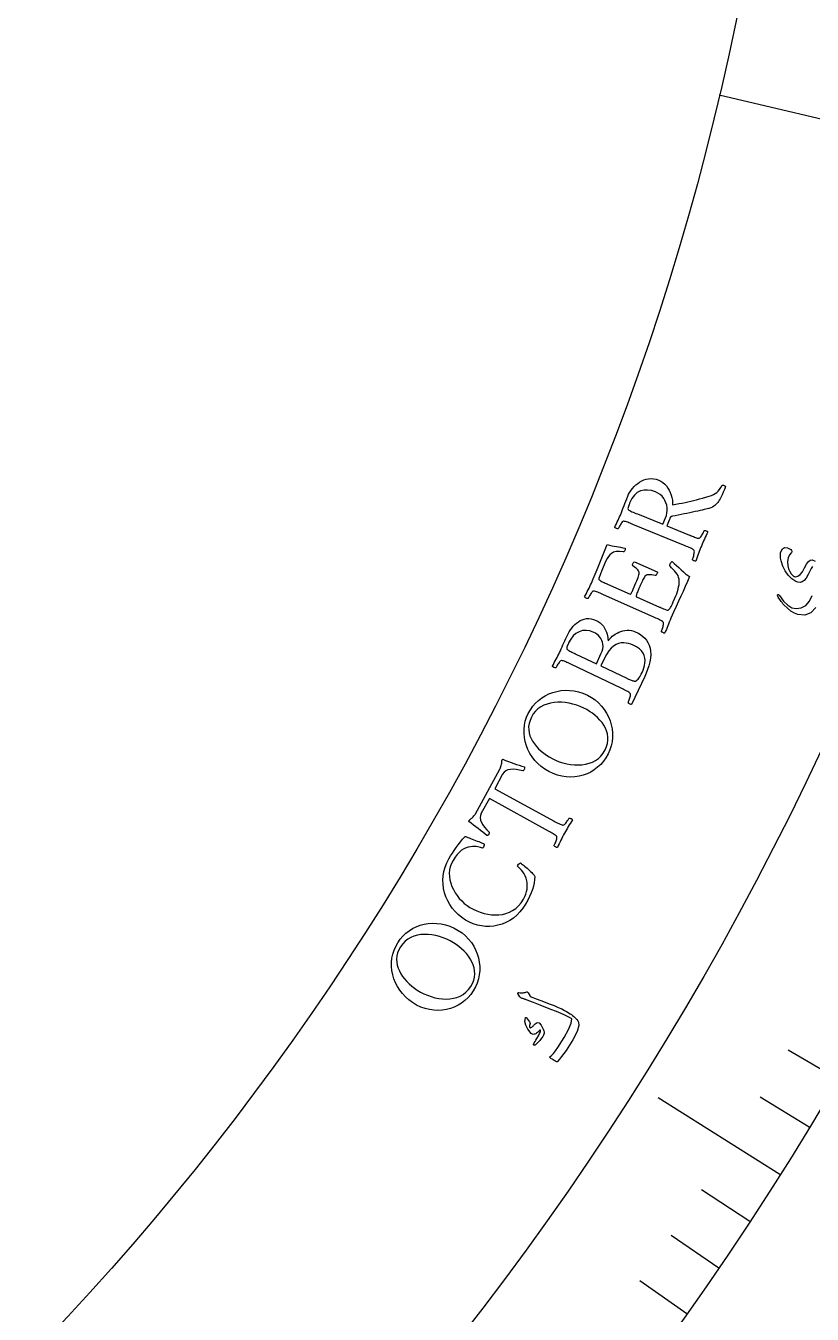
# Model space of a CAD drawing. Header units: millimetres. Extents: x -65 to 65, y -65 to 75.
# Drawn here: x 31.44 to 44.22, y -29.85 to -8.92 of the extents above; entities that cross this region are included whole.
import ezdxf

# ---------------------------------------------------------------- set-up
doc = ezdxf.new("R2010")
doc.units = ezdxf.units.MM
for name, color, linetype in [('CUT_OUTER', 1, 'Continuous'), ('ENGRAVE', 7, 'Continuous'), ('ENGRAVE_FINE', 8, 'Continuous'), ('TEXT', 5, 'Continuous')]:
    doc.layers.add(name, color=color, linetype=linetype)

msp = doc.modelspace()

# ---------------------------------------------------------------- linework, layer by layer
at = {"layer": 'CUT_OUTER'}
msp.add_arc((-0.0001, -0.0002), 64.9998, 178.916906, 2.285404, dxfattribs=at)
at = {"layer": 'ENGRAVE'}
for points in [[(50.3014, -11.8353), (42.7087, -10.0488)], [(43.6976, -27.5831), (41.7188, -26.3341)]]:
    msp.add_lwpolyline(points, dxfattribs=at)
for radius in [63.7, 63.7, 61.9938, 58.825, 58.825, 56.3225, 51.675, 51.675, 48.945, 43.875, 43.875]:
    msp.add_circle((0, 0), radius, dxfattribs=at)
at = {"layer": 'ENGRAVE_FINE'}
for points in [[(44.6385, -26.0329), (43.8299, -25.5613)], [(44.1749, -26.8119), (43.3748, -26.3263)], [(43.2065, -28.3461), (42.4239, -27.8327)], [(42.7019, -29.1008), (41.9284, -28.5736)], [(42.1839, -29.8467), (41.4198, -29.3061)]]:
    msp.add_lwpolyline(points, dxfattribs=at)
at = {"layer": 'TEXT'}
for points in [[(41.2238, -16.5629), (41.2385, -16.5302), (41.2562, -16.4982), (41.2769, -16.4668), (41.3006, -16.4359), (41.3268, -16.4065), (41.355, -16.3795), (41.3852, -16.3549), (41.4173, -16.3326), (41.4513, -16.3134), (41.4868, -16.2982), (41.5238, -16.2868), (41.5624, -16.2794), (41.6023, -16.2767), (41.6431, -16.2795), (41.6847, -16.288), (41.7273, -16.302), (41.762, -16.3184), (41.7942, -16.3395), (41.824, -16.3654), (41.8513, -16.396), (41.8758, -16.4301), (41.8971, -16.4661), (41.9153, -16.5042), (41.9303, -16.5443), (41.9417, -16.585), (41.9493, -16.6249), (41.953, -16.6641), (41.9528, -16.7025), (42.0063, -16.6935), (42.0578, -16.6841), (42.1073, -16.6746), (42.1549, -16.6648), (42.2015, -16.6545), (42.2481, -16.6436), (42.2948, -16.6322), (42.3417, -16.6201), (42.3898, -16.6073), (42.4404, -16.5936), (42.4936, -16.5791), (42.5493, -16.5637), (42.5848, -16.5521), (42.6171, -16.5381), (42.6461, -16.5218), (42.6719, -16.5032), (42.6954, -16.4809), (42.7177, -16.4534), (42.7386, -16.4209), (42.7582, -16.3832), (42.7645, -16.3817), (42.772, -16.3825), (42.7807, -16.3856), (42.7907, -16.3908), (42.8001, -16.3967), (42.8073, -16.4014), (42.8122, -16.4049), (42.815, -16.4073), (42.7959, -16.4558), (42.7774, -16.4997), (42.7597, -16.5389), (42.7427, -16.5735), (42.7267, -16.6034), (42.7121, -16.6286), (42.6989, -16.6491), (42.687, -16.665), (42.6779, -16.6745), (42.6668, -16.6857), (42.6537, -16.6985), (42.6387, -16.7129), (42.621, -16.7272), (42.6, -16.74), (42.5756, -16.7511), (42.5478, -16.7605), (42.5348, -16.764), (42.5169, -16.7686), (42.4941, -16.7742), (42.4665, -16.7808), (42.4348, -16.7882), (42.4, -16.7961), (42.3621, -16.8045), (42.3209, -16.8134), (42.2775, -16.8227), (42.2326, -16.8323), (42.1862, -16.8421), (42.1384, -16.8522), (42.0902, -16.8621), (42.0425, -16.8717), (41.9955, -16.8809), (41.949, -16.8897), (41.9343, -16.8953), (41.9212, -16.9056), (41.9097, -16.9208), (41.8999, -16.9407), (41.8579, -17.0442), (42.229, -17.1953), (42.2321, -17.1966), (42.2351, -17.1978), (42.2382, -17.1991), (42.2412, -17.2003), (42.2443, -17.2016), (42.2474, -17.2028), (42.2504, -17.2041), (42.2535, -17.2053), (42.2724, -17.213), (42.2905, -17.2201), (42.3078, -17.2268), (42.3242, -17.2329), (42.3397, -17.2382), (42.354, -17.2423), (42.3671, -17.2452), (42.3792, -17.2469), (42.3856, -17.2453), (42.393, -17.2406), (42.4015, -17.2326), (42.4109, -17.2215), (42.4206, -17.2084), (42.4299, -17.1945), (42.4387, -17.1798), (42.4471, -17.1644), (42.4546, -17.1497), (42.4606, -17.1375), (42.4652, -17.1277), (42.4684, -17.1203), (42.4744, -17.1195), (42.4816, -17.12), (42.4901, -17.1217), (42.4999, -17.1247), (42.5093, -17.1285), (42.5168, -17.1329), (42.5222, -17.1379), (42.5256, -17.1434), (42.5113, -17.1732), (42.4973, -17.2024), (42.4838, -17.2309), (42.4705, -17.2589), (42.4576, -17.2869), (42.4449, -17.3153), (42.4324, -17.3443), (42.4201, -17.3739), (42.4084, -17.4029), (42.397, -17.4322), (42.3859, -17.462), (42.375, -17.4922), (42.3642, -17.5228), (42.3535, -17.5536), (42.3427, -17.5848), (42.3319, -17.6163), (42.3256, -17.6178), (42.3183, -17.6175), (42.3099, -17.6155), (42.3005, -17.6116), (42.2914, -17.6069), (42.2842, -17.6021), (42.2787, -17.5973), (42.275, -17.5926), (42.2779, -17.5851), (42.2815, -17.5749), (42.2857, -17.5619), (42.2907, -17.5462), (42.2956, -17.5293), (42.2996, -17.5124), (42.3029, -17.4957), (42.3054, -17.4791), (42.3066, -17.4642), (42.3061, -17.4527), (42.304, -17.4446), (42.3002, -17.4398), (42.2886, -17.4307), (42.2748, -17.4218), (42.2589, -17.4131), (42.2409, -17.4045), (42.2213, -17.396), (42.201, -17.3872), (42.1798, -17.3783), (42.1578, -17.3691), (41.3082, -17.0214), (41.2861, -17.0124), (41.2645, -17.0037), (41.2436, -16.9955), (41.2233, -16.9876), (41.204, -16.9807), (41.1863, -16.9756), (41.1701, -16.972), (41.1554, -16.9701), (41.1486, -16.9705), (41.1412, -16.9745), (41.1331, -16.9821), (41.1244, -16.9935), (41.1155, -17.0069), (41.1069, -17.0207), (41.0985, -17.0349), (41.0905, -17.0495), (41.0832, -17.0631), (41.0773, -17.0746), (41.0728, -17.0839), (41.0696, -17.091), (41.0637, -17.0916), (41.0565, -17.0911), (41.048, -17.0892), (41.0383, -17.0861), (41.0289, -17.0821), (41.0215, -17.0777), (41.0161, -17.0727), (41.0127, -17.0673), (41.0261, -17.0381), (41.0395, -17.0094), (41.0528, -16.981), (41.066, -16.9531), (41.079, -16.9253), (41.0916, -16.8975), (41.1037, -16.8697), (41.1154, -16.8418), (41.1273, -16.8123), (41.1394, -16.7816), (41.1517, -16.7496), (41.1641, -16.7164), (41.1773, -16.6814), (41.1916, -16.6442), (41.2071, -16.6047), (41.2238, -16.5629)], [(41.6735, -16.4931), (41.6092, -16.4727), (41.5474, -16.4633), (41.488, -16.4649), (41.431, -16.4773), (41.3782, -16.5032), (41.3313, -16.5447), (41.29, -16.6021), (41.2545, -16.6751), (41.2505, -16.6854), (41.2458, -16.6981), (41.2404, -16.7133), (41.2343, -16.7309), (41.2293, -16.7482), (41.2275, -16.7622), (41.2288, -16.773), (41.2331, -16.7805), (41.2425, -16.7885), (41.2553, -16.7968), (41.2717, -16.8056), (41.2917, -16.8148), (41.3135, -16.8242), (41.3355, -16.8335), (41.3576, -16.8428), (41.38, -16.852), (41.7967, -17.0193), (41.8395, -16.914), (41.8526, -16.875), (41.8609, -16.8351), (41.8643, -16.7943), (41.8629, -16.7526), (41.8566, -16.7113), (41.8453, -16.6718), (41.8293, -16.634), (41.8083, -16.5981), (41.7823, -16.5652), (41.7512, -16.5368), (41.7149, -16.5127), (41.6735, -16.4931)], [(40.6328, -17.9748), (40.6632, -17.905), (40.6942, -17.8313), (40.7258, -17.7538), (40.758, -17.6724), (40.7906, -17.5898), (40.8234, -17.5084), (40.8563, -17.4282), (40.8894, -17.3494), (40.9284, -17.3596), (40.9662, -17.3685), (41.0028, -17.3759), (41.0382, -17.382), (41.0732, -17.3876), (41.1086, -17.3936), (41.1444, -17.4001), (41.1806, -17.407), (41.1826, -17.4147), (41.1825, -17.4237), (41.1805, -17.4339), (41.1764, -17.4452), (41.1706, -17.4563), (41.1644, -17.4637), (41.1576, -17.4673), (41.1504, -17.4671), (41.0886, -17.4616), (41.0363, -17.4639), (40.9936, -17.474), (40.9603, -17.492), (40.9333, -17.5159), (40.9093, -17.5441), (40.8882, -17.5764), (40.8701, -17.6129), (40.7981, -17.7791), (40.795, -17.7863), (40.791, -17.796), (40.786, -17.8083), (40.7801, -17.823), (40.774, -17.8389), (40.7685, -17.8544), (40.7636, -17.8696), (40.7592, -17.8845), (40.7562, -17.8979), (40.7552, -17.9087), (40.7563, -17.9168), (40.7594, -17.9223), (40.7691, -17.9297), (40.7806, -17.9372), (40.7938, -17.9447), (40.8088, -17.9523), (40.8249, -17.9598), (40.8412, -17.9674), (40.8579, -17.975), (40.8749, -17.9825), (40.8815, -17.9854), (40.8875, -17.9881), (40.8926, -17.9903), (40.897, -17.9923), (41.2638, -18.1536), (41.2682, -18.1536), (41.2732, -18.15), (41.2789, -18.1428), (41.2853, -18.132), (41.2921, -18.1191), (41.2989, -18.1052), (41.3058, -18.0905), (41.3128, -18.0749), (41.3573, -17.9727), (41.3714, -17.9395), (41.3834, -17.9099), (41.3931, -17.884), (41.4006, -17.8617), (41.4058, -17.8423), (41.4086, -17.825), (41.409, -17.8098), (41.407, -17.7967), (41.4027, -17.7848), (41.3962, -17.7731), (41.3875, -17.7616), (41.3766, -17.7504), (41.3634, -17.7386), (41.3477, -17.7255), (41.3296, -17.7111), (41.3091, -17.6954), (41.304, -17.6902), (41.3019, -17.6828), (41.3029, -17.6732), (41.307, -17.6613), (41.3123, -17.6504), (41.3183, -17.6419), (41.3247, -17.6356), (41.3316, -17.6316), (41.7042, -17.7905), (41.7056, -17.7971), (41.7051, -17.8053), (41.7028, -17.815), (41.6985, -17.8263), (41.6929, -17.8369), (41.6865, -17.8445), (41.6794, -17.849), (41.6714, -17.8506), (41.6421, -17.846), (41.6171, -17.8425), (41.5962, -17.84), (41.5795, -17.8386), (41.566, -17.838), (41.5546, -17.8381), (41.5453, -17.8387), (41.5382, -17.84), (41.5322, -17.8418), (41.5265, -17.8442), (41.521, -17.8471), (41.5157, -17.8506), (41.5091, -17.8556), (41.5017, -17.8642), (41.4935, -17.8763), (41.4846, -17.892), (41.4752, -17.9099), (41.4657, -17.9289), (41.4561, -17.9488), (41.4463, -17.9696), (41.4366, -17.9907), (41.4273, -18.0112), (41.4184, -18.0311), (41.4099, -18.0505), (41.4041, -18.064), (41.398, -18.0784), (41.3917, -18.0938), (41.3851, -18.1101), (41.3787, -18.1264), (41.3731, -18.1416), (41.3682, -18.1558), (41.364, -18.169), (41.3614, -18.1804), (41.3609, -18.1892), (41.3626, -18.1953), (41.3666, -18.1988), (41.7414, -18.3637), (41.7437, -18.3647), (41.7464, -18.366), (41.7497, -18.3674), (41.7535, -18.3691), (41.7686, -18.3756), (41.7859, -18.383), (41.8051, -18.3911), (41.8265, -18.4), (41.8467, -18.4077), (41.8625, -18.4125), (41.8739, -18.4142), (41.8809, -18.413), (41.892, -18.4051), (41.9021, -18.3954), (41.9114, -18.384), (41.9199, -18.3708), (41.9286, -18.3545), (41.9387, -18.3339), (41.9503, -18.309), (41.9633, -18.2796), (42.0048, -18.184), (42.0193, -18.1481), (42.0318, -18.1117), (42.0425, -18.0748), (42.0512, -18.0374), (42.0574, -18.0012), (42.0606, -17.9679), (42.0607, -17.9375), (42.0578, -17.91), (42.0514, -17.8812), (42.0408, -17.8535), (42.026, -17.8271), (42.0068, -17.8019), (41.9849, -17.7771), (41.9618, -17.7522), (41.9374, -17.7271), (41.9117, -17.7017), (41.9078, -17.6961), (41.9065, -17.6887), (41.9077, -17.6794), (41.9116, -17.6681), (41.9194, -17.6517), (41.9274, -17.6389), (41.9357, -17.6299), (41.9443, -17.6245), (41.9794, -17.6564), (42.0155, -17.6895), (42.0525, -17.7237), (42.0906, -17.7592), (42.1281, -17.7931), (42.1635, -17.8228), (42.1969, -17.8481), (42.2282, -17.8691), (42.1937, -17.9497), (42.1587, -18.0297), (42.1231, -18.1092), (42.087, -18.1881), (42.0497, -18.2694), (42.0105, -18.3559), (41.9694, -18.4476), (41.9263, -18.5446), (41.9116, -18.5783), (41.898, -18.6104), (41.8856, -18.6409), (41.8743, -18.6698), (41.8633, -18.698), (41.8517, -18.7266), (41.8394, -18.7555), (41.8265, -18.7847), (41.8202, -18.786), (41.8129, -18.7856), (41.8046, -18.7833), (41.7952, -18.7792), (41.7863, -18.7742), (41.7792, -18.7692), (41.7738, -18.7643), (41.7703, -18.7594), (41.7734, -18.752), (41.7773, -18.7419), (41.7819, -18.7291), (41.7873, -18.7135), (41.7926, -18.6967), (41.7971, -18.68), (41.8009, -18.6634), (41.8038, -18.6468), (41.8055, -18.632), (41.8053, -18.6205), (41.8034, -18.6123), (41.7997, -18.6074), (41.7884, -18.598), (41.7749, -18.5887), (41.7592, -18.5796), (41.7414, -18.5705), (41.7221, -18.5614), (41.702, -18.5521), (41.6811, -18.5426), (41.6594, -18.5328), (40.8206, -18.1597), (40.7987, -18.15), (40.7775, -18.1408), (40.7568, -18.1319), (40.7366, -18.1235), (40.7176, -18.1161), (40.7, -18.1104), (40.6839, -18.1065), (40.6693, -18.1042), (40.6625, -18.1043), (40.6549, -18.1081), (40.6467, -18.1156), (40.6376, -18.1267), (40.6284, -18.1399), (40.6193, -18.1536), (40.6104, -18.1678), (40.6018, -18.1826), (40.5939, -18.1966), (40.5876, -18.2082), (40.5827, -18.2175), (40.5793, -18.2246), (40.5734, -18.2251), (40.5662, -18.2243), (40.5578, -18.2222), (40.5481, -18.2188), (40.5389, -18.2146), (40.5316, -18.2099), (40.5264, -18.2048), (40.5231, -18.1993), (40.5373, -18.1705), (40.5516, -18.1419), (40.5658, -18.1136), (40.58, -18.0856), (40.594, -18.0578), (40.6074, -18.0301), (40.6204, -18.0024), (40.6328, -17.9748)], [(40.2382, -18.8312), (40.2543, -18.7992), (40.2725, -18.7676), (40.2927, -18.7364), (40.315, -18.7055), (40.3391, -18.676), (40.3648, -18.649), (40.392, -18.6245), (40.4208, -18.6025), (40.4512, -18.5836), (40.4832, -18.5688), (40.5169, -18.558), (40.5522, -18.5511), (40.589, -18.5492), (40.6274, -18.5534), (40.6672, -18.5635), (40.7086, -18.5797), (40.7437, -18.5984), (40.7752, -18.6206), (40.8029, -18.6463), (40.8269, -18.6756), (40.8473, -18.7068), (40.8642, -18.7382), (40.8777, -18.7698), (40.8878, -18.8017), (40.8949, -18.8323), (40.8998, -18.8598), (40.9024, -18.8844), (40.9027, -18.906), (40.9037, -18.9091), (40.9054, -18.9108), (40.9077, -18.911), (40.9107, -18.9097), (40.9216, -18.8921), (40.9356, -18.8742), (40.9528, -18.856), (40.9731, -18.8374), (40.9962, -18.8192), (41.0217, -18.8022), (41.0494, -18.7865), (41.0795, -18.7719), (41.1113, -18.7594), (41.1442, -18.75), (41.1783, -18.7436), (41.2136, -18.7403), (41.2495, -18.7408), (41.2855, -18.7458), (41.3215, -18.7554), (41.3575, -18.7695), (41.3981, -18.7901), (41.4354, -18.8136), (41.4696, -18.8401), (41.5007, -18.8696), (41.5281, -18.903), (41.5516, -18.9411), (41.571, -18.9839), (41.5865, -19.0316), (41.5959, -19.0819), (41.5983, -19.1358), (41.5937, -19.1933), (41.5821, -19.2542), (41.5657, -19.3162), (41.5468, -19.3768), (41.5252, -19.4358), (41.501, -19.4933), (41.286, -19.9446), (41.2796, -19.9458), (41.2723, -19.9451), (41.2641, -19.9426), (41.2549, -19.9382), (41.2461, -19.933), (41.2391, -19.9278), (41.2339, -19.9228), (41.2305, -19.9178), (41.2338, -19.9105), (41.238, -19.9005), (41.2429, -19.8878), (41.2487, -19.8724), (41.2546, -19.8558), (41.2596, -19.8392), (41.2638, -19.8226), (41.2672, -19.8062), (41.2692, -19.7914), (41.2694, -19.7799), (41.2677, -19.7716), (41.2641, -19.7666), (41.2531, -19.757), (41.2398, -19.7473), (41.2244, -19.7377), (41.2069, -19.7282), (41.1879, -19.7185), (41.168, -19.7086), (41.1474, -19.6985), (41.126, -19.6882), (40.2979, -19.2918), (40.2763, -19.2815), (40.2553, -19.2717), (40.2349, -19.2623), (40.215, -19.2533), (40.1961, -19.2454), (40.1787, -19.2392), (40.1628, -19.2348), (40.1483, -19.2321), (40.1414, -19.232), (40.1338, -19.2356), (40.1253, -19.2428), (40.1159, -19.2537), (40.1063, -19.2666), (40.0968, -19.2801), (40.0876, -19.2941), (40.0785, -19.3086), (40.0703, -19.3223), (40.0636, -19.3338), (40.0585, -19.343), (40.0549, -19.3499), (40.049, -19.3503), (40.0418, -19.3493), (40.0335, -19.3469), (40.0239, -19.3433), (40.0148, -19.3388), (40.0076, -19.334), (40.0025, -19.3287), (39.9994, -19.3231), (40.0145, -19.2947), (40.0295, -19.2665), (40.0445, -19.2386), (40.0595, -19.2111), (40.0742, -19.1837), (40.0884, -19.1563), (40.1022, -19.129), (40.1154, -19.1018), (40.1289, -19.073), (40.1426, -19.0432), (40.1565, -19.0123), (40.1706, -18.9802), (40.1854, -18.9465), (40.2017, -18.9104), (40.2193, -18.872), (40.2382, -18.8312)], [(40.7133, -19.2849), (40.7886, -19.125), (40.8059, -19.0826), (40.8169, -19.0424), (40.8217, -19.0045), (40.8202, -18.9688), (40.8137, -18.9354), (40.803, -18.9046), (40.7883, -18.8762), (40.7696, -18.8504), (40.7479, -18.8273), (40.7244, -18.8071), (40.6991, -18.7898), (40.672, -18.7754), (40.6084, -18.7522), (40.5474, -18.7426), (40.4891, -18.7466), (40.4335, -18.764), (40.3821, -18.7935), (40.3365, -18.8335), (40.2967, -18.884), (40.2626, -18.945), (40.2581, -18.955), (40.2527, -18.9674), (40.2464, -18.9823), (40.2393, -18.9996), (40.2335, -19.0166), (40.2308, -19.0305), (40.2315, -19.0413), (40.2354, -19.049), (40.2433, -19.056), (40.2536, -19.0633), (40.2665, -19.0711), (40.282, -19.0794), (40.2989, -19.088), (40.3164, -19.0966), (40.3345, -19.1054), (40.3531, -19.1143), (40.357, -19.1162), (40.3606, -19.1179), (40.3639, -19.1194), (40.3671, -19.1209), (40.37, -19.1223), (40.373, -19.1237), (40.376, -19.1252), (40.379, -19.1266)], [(40.7869, -19.3198), (41.2087, -19.5196), (41.2166, -19.5233), (41.2265, -19.5277), (41.2382, -19.5329), (41.2519, -19.5388), (41.2665, -19.5449), (41.2809, -19.5504), (41.295, -19.5554), (41.309, -19.5598), (41.3218, -19.5632), (41.3326, -19.5654), (41.3411, -19.5662), (41.3476, -19.5658), (41.3641, -19.5588), (41.3794, -19.5486), (41.3935, -19.5353), (41.4063, -19.5187), (41.4186, -19.4994), (41.431, -19.4779), (41.4435, -19.4542), (41.4562, -19.4282), (41.4721, -19.3905), (41.4851, -19.352), (41.4952, -19.3126), (41.5022, -19.2722), (41.5046, -19.2317), (41.5004, -19.1917), (41.4898, -19.1522), (41.4726, -19.1133), (41.4474, -19.0761), (41.4125, -19.0418), (41.368, -19.0104), (41.3138, -18.9819), (41.2763, -18.9668), (41.2378, -18.9554), (41.1983, -18.9479), (41.1579, -18.9441), (41.117, -18.946), (41.076, -18.9555), (41.0349, -18.9727), (40.9938, -18.9975), (40.9535, -19.0318), (40.9147, -19.0775), (40.8776, -19.1346), (40.8419, -19.2031)], [(39.6066, -20.0917), (39.6407, -20.0317), (39.6797, -19.9764), (39.7236, -19.9258), (39.7724, -19.8798), (39.8255, -19.8391), (39.8819, -19.804), (39.9417, -19.7745), (40.005, -19.7507), (40.0708, -19.7329), (40.1384, -19.7215), (40.2078, -19.7163), (40.2789, -19.7175), (40.3509, -19.7258), (40.423, -19.7417), (40.4952, -19.7653), (40.5674, -19.7967), (40.6329, -19.8325), (40.693, -19.8736), (40.7477, -19.9198), (40.797, -19.9712), (40.8406, -20.0266), (40.8784, -20.0851), (40.9105, -20.1464), (40.9368, -20.2108), (40.9568, -20.2771), (40.9701, -20.3444), (40.9767, -20.4126), (40.9767, -20.4818), (40.9696, -20.5508), (40.9552, -20.6185), (40.9335, -20.6849), (40.9044, -20.75), (40.8697, -20.8111), (40.8298, -20.8676), (40.7847, -20.9193), (40.7346, -20.9663), (40.6803, -21.0079), (40.6227, -21.0433), (40.5618, -21.0726), (40.4977, -21.0957), (40.4313, -21.1124), (40.3633, -21.1225), (40.2938, -21.1258), (40.2228, -21.1226), (40.1513, -21.1122), (40.0802, -21.0941), (40.0094, -21.0685), (39.9391, -21.0353), (39.8746, -20.9975), (39.8154, -20.9548), (39.7616, -20.9073), (39.7131, -20.8549), (39.6702, -20.7989), (39.633, -20.7403), (39.6017, -20.6792), (39.5761, -20.6157), (39.5567, -20.5504), (39.5438, -20.4845), (39.5374, -20.4177), (39.5376, -20.3502), (39.5444, -20.2831), (39.5582, -20.2177), (39.5789, -20.1539), (39.6066, -20.0917)], [(39.6578, -20.1514), (39.6348, -20.2039), (39.6198, -20.2555), (39.6127, -20.3064), (39.6135, -20.3565), (39.621, -20.4055), (39.6341, -20.453), (39.6527, -20.4991), (39.6768, -20.5436), (39.7056, -20.5864), (39.7382, -20.6273), (39.7746, -20.6662), (39.8148, -20.7032), (39.8576, -20.7378), (39.9018, -20.7696), (39.9475, -20.7987), (39.9946, -20.825), (40.0512, -20.8521), (40.1096, -20.8753), (40.1698, -20.8947), (40.2319, -20.9102), (40.2947, -20.9214), (40.3568, -20.9276), (40.4184, -20.9291), (40.4794, -20.9256), (40.5387, -20.9168), (40.5951, -20.9023), (40.6488, -20.8821), (40.6996, -20.8561), (40.7464, -20.8238), (40.7881, -20.7846), (40.8245, -20.7385), (40.8557, -20.6855), (40.8792, -20.6315), (40.8947, -20.5784), (40.902, -20.5262), (40.9013, -20.475), (40.8936, -20.425), (40.88, -20.3765), (40.8606, -20.3295), (40.8354, -20.2839), (40.8054, -20.2403), (40.7716, -20.199), (40.734, -20.16), (40.6926, -20.1234), (40.6487, -20.0893), (40.6036, -20.0582), (40.5571, -20.03), (40.5094, -20.0047), (40.4523, -19.9788), (40.3936, -19.9569), (40.3333, -19.9389), (40.2714, -19.9248), (40.209, -19.915), (40.1472, -19.91), (40.0862, -19.9098), (40.0258, -19.9144), (39.9673, -19.9241), (39.9117, -19.9392), (39.8591, -19.9595), (39.8095, -19.9852), (39.764, -20.0169), (39.7235, -20.0551), (39.6881, -20.1), (39.6578, -20.1514)], [(39.1455, -20.9993), (39.1514, -20.9867), (39.157, -20.9719), (39.1623, -20.9547), (39.1673, -20.9353), (39.1715, -20.9159), (39.1747, -20.899), (39.177, -20.8847), (39.1781, -20.8728), (39.1785, -20.864), (39.1791, -20.8569), (39.1801, -20.8515), (39.1815, -20.8478), (39.1833, -20.8449), (39.1857, -20.8421), (39.1888, -20.8393), (39.1924, -20.8365), (39.2384, -20.8547), (39.2839, -20.872), (39.3288, -20.8887), (39.3732, -20.9045), (39.4171, -20.9196), (39.4604, -20.934), (39.5032, -20.9475), (39.5455, -20.9604), (39.5463, -20.9637), (39.547, -20.968), (39.5476, -20.973), (39.5481, -20.9789), (39.5478, -20.9853), (39.5464, -20.9915), (39.5437, -20.9978), (39.5398, -21.004), (39.5341, -21.0133), (39.5282, -21.0199), (39.5221, -21.0241), (39.5158, -21.0256), (39.4624, -21.0115), (39.4114, -21.0026), (39.363, -20.999), (39.317, -21.0006), (39.2756, -21.0088), (39.2406, -21.0246), (39.212, -21.0481), (39.1899, -21.0794), (39.0625, -21.3145), (40.025, -21.8397), (40.0459, -21.851), (40.0662, -21.8618), (40.0858, -21.8721), (40.1047, -21.8819), (40.1228, -21.8906), (40.1395, -21.8974), (40.1551, -21.9025), (40.1694, -21.9059), (40.176, -21.905), (40.1839, -21.9011), (40.1932, -21.8942), (40.2038, -21.8842), (40.2149, -21.8723), (40.2256, -21.8597), (40.2358, -21.8464), (40.2457, -21.8325), (40.2545, -21.8192), (40.2618, -21.808), (40.2673, -21.799), (40.2713, -21.7921), (40.2773, -21.792), (40.2845, -21.7932), (40.2927, -21.7959), (40.3021, -21.7999), (40.3111, -21.8048), (40.3179, -21.81), (40.3228, -21.8156), (40.3255, -21.8214), (40.308, -21.8494), (40.2908, -21.8768), (40.2741, -21.9037), (40.2578, -21.93), (40.2418, -21.9563), (40.226, -21.9832), (40.2103, -22.0106), (40.1947, -22.0386), (40.1799, -22.066), (40.1652, -22.094), (40.1508, -22.1223), (40.1366, -22.1511), (40.1225, -22.1802), (40.1083, -22.2097), (40.0941, -22.2394), (40.0798, -22.2695), (40.0734, -22.2703), (40.0662, -22.2692), (40.0581, -22.2662), (40.0491, -22.2613), (40.0407, -22.2556), (40.034, -22.25), (40.0291, -22.2447), (40.026, -22.2395), (40.0297, -22.2324), (40.0344, -22.2227), (40.0401, -22.2103), (40.0468, -22.1953), (40.0535, -22.179), (40.0595, -22.1627), (40.0646, -22.1464), (40.0689, -22.1302), (40.0718, -22.1156), (40.0726, -22.1041), (40.0714, -22.0957), (40.0682, -22.0905), (40.0577, -22.0802), (40.045, -22.0699), (40.0302, -22.0594), (40.0132, -22.0489), (39.9948, -22.0381), (39.9755, -22.0271), (39.9555, -22.0159), (39.9347, -22.0043), (38.9744, -21.4752), (38.8426, -21.7128), (38.8281, -21.7482), (38.8236, -21.7849), (38.8291, -21.823), (38.8445, -21.8623), (38.8678, -21.9021), (38.8966, -21.9413), (38.9312, -21.9801), (38.9714, -22.0183), (38.9734, -22.0245), (38.9732, -22.0318), (38.9707, -22.0404), (38.966, -22.0502), (38.9629, -22.0568), (38.9592, -22.0622), (38.9548, -22.0665), (38.9499, -22.0697), (38.9449, -22.0721), (38.9405, -22.0741), (38.9366, -22.0755), (38.9333, -22.0766), (38.8998, -22.0479), (38.8652, -22.0193), (38.8297, -21.9907), (38.7931, -21.9623), (38.7557, -21.9338), (38.7173, -21.9051), (38.6781, -21.8763), (38.6381, -21.8473), (38.6394, -21.8416), (38.6418, -21.8358), (38.6452, -21.8301), (38.6498, -21.8243), (38.6548, -21.819), (38.6596, -21.8144), (38.664, -21.8106), (38.6682, -21.8075), (38.6773, -21.8004), (38.6876, -21.7916), (38.6989, -21.7811), (38.7114, -21.7689), (38.7236, -21.7561), (38.7341, -21.7437), (38.7429, -21.7317), (38.7501, -21.7202)], [(38.3178, -22.4523), (38.3446, -22.4075), (38.373, -22.3622), (38.4029, -22.3163), (38.4343, -22.2699), (38.4674, -22.2236), (38.5027, -22.1779), (38.5399, -22.133), (38.5793, -22.0888), (38.5819, -22.0897), (38.59, -22.0927), (38.6034, -22.0977), (38.6222, -22.1046), (38.6445, -22.113), (38.6686, -22.1222), (38.6944, -22.1322), (38.7219, -22.143), (38.7497, -22.154), (38.7763, -22.1645), (38.8016, -22.1743), (38.8256, -22.1836), (38.8465, -22.1917), (38.8626, -22.1982), (38.8737, -22.2029), (38.88, -22.2059), (38.8838, -22.2081), (38.8866, -22.2122), (38.8882, -22.2181), (38.8888, -22.226), (38.8883, -22.2346), (38.8867, -22.2429), (38.8841, -22.2509), (38.8803, -22.2586), (38.8763, -22.2648), (38.8719, -22.27), (38.867, -22.2744), (38.8616, -22.2779), (38.8482, -22.2736), (38.8312, -22.269), (38.8106, -22.2639), (38.7864, -22.2586), (38.7594, -22.2543), (38.7302, -22.2525), (38.699, -22.2533), (38.6657, -22.2566), (38.631, -22.2637), (38.5958, -22.2758), (38.56, -22.2931), (38.5237, -22.3154), (38.4874, -22.3443), (38.4521, -22.3811), (38.4176, -22.4259), (38.384, -22.4787), (38.3582, -22.5294), (38.3394, -22.5812), (38.3278, -22.6341), (38.3232, -22.6882), (38.3251, -22.7425), (38.3326, -22.7964), (38.3458, -22.8498), (38.3647, -22.9027), (38.3886, -22.9543), (38.4166, -23.0037), (38.4487, -23.051), (38.485, -23.0961), (38.5247, -23.1382), (38.5667, -23.1766), (38.6112, -23.2112), (38.6581, -23.242), (38.7127, -23.2724), (38.7691, -23.2988), (38.8271, -23.3213), (38.887, -23.3398), (38.9475, -23.3537), (39.0079, -23.3623), (39.0681, -23.3656), (39.1281, -23.3635), (39.187, -23.3556), (39.2439, -23.3412), (39.2988, -23.3204), (39.3518, -23.2932), (39.4017, -23.2589), (39.4476, -23.2169), (39.4895, -23.1671), (39.5274, -23.1097), (39.55, -23.0672), (39.5673, -23.026), (39.5793, -22.9861), (39.5861, -22.9476), (39.589, -22.9105), (39.5891, -22.8753), (39.5866, -22.842), (39.5814, -22.8105), (39.5708, -22.7699), (39.5565, -22.7324), (39.5386, -22.6978), (39.517, -22.6664), (39.494, -22.6379), (39.4718, -22.6125), (39.4504, -22.59), (39.4298, -22.5706), (39.4384, -22.5545), (39.4494, -22.5407), (39.4629, -22.5292), (39.4789, -22.5201), (39.487, -22.5253), (39.498, -22.5332), (39.5119, -22.5439), (39.5286, -22.5574), (39.5471, -22.5726), (39.5662, -22.5887), (39.586, -22.6056), (39.6063, -22.6233), (39.6263, -22.6412), (39.6448, -22.6587), (39.6618, -22.6756), (39.6774, -22.692), (39.6906, -22.707), (39.7007, -22.72), (39.7075, -22.7308), (39.7111, -22.7394), (39.708, -22.7905), (39.7007, -22.8427), (39.6891, -22.8961), (39.6734, -22.9506), (39.653, -23.007), (39.6275, -23.0659), (39.5969, -23.1273), (39.5613, -23.1913), (39.5186, -23.257), (39.4714, -23.3163), (39.4199, -23.369), (39.3639, -23.4151), (39.3046, -23.4546), (39.2432, -23.4874), (39.1796, -23.5135), (39.1139, -23.5328), (39.047, -23.5454), (38.9799, -23.5514), (38.9127, -23.5507), (38.8452, -23.5433), (38.7785, -23.5293), (38.7134, -23.5086), (38.6499, -23.4813), (38.5879, -23.4474), (38.5258, -23.4058), (38.469, -23.3596), (38.4178, -23.3089), (38.3719, -23.2539), (38.3317, -23.1953), (38.2973, -23.1342), (38.2688, -23.0705), (38.2461, -23.0044), (38.2298, -22.9365), (38.2205, -22.8678), (38.2182, -22.7982), (38.223, -22.7277), (38.2351, -22.6573), (38.2549, -22.588), (38.2825, -22.5197), (38.3178, -22.4523)], [(37.4848, -23.817), (37.5245, -23.7606), (37.5686, -23.7093), (37.6172, -23.6632), (37.6702, -23.6222), (37.7269, -23.5867), (37.7865, -23.5572), (37.8489, -23.5337), (37.9141, -23.5161), (37.9814, -23.5048), (38.0498, -23.4999), (38.1193, -23.5014), (38.19, -23.5095), (38.2609, -23.5246), (38.3311, -23.5474), (38.4006, -23.5779), (38.4695, -23.6161), (38.5313, -23.6581), (38.5872, -23.7047), (38.6371, -23.756), (38.6812, -23.8119), (38.7192, -23.8713), (38.7513, -23.9331), (38.7773, -23.9973), (38.7972, -24.0639), (38.8108, -24.1318), (38.8175, -24.2), (38.8176, -24.2686), (38.8108, -24.3374), (38.7971, -24.4054), (38.7762, -24.4715), (38.7482, -24.5355), (38.7131, -24.5975), (38.6726, -24.6549), (38.6274, -24.7073), (38.5776, -24.7544), (38.5231, -24.7964), (38.4651, -24.8325), (38.4043, -24.8622), (38.3409, -24.8855), (38.2749, -24.9024), (38.2072, -24.9126), (38.1385, -24.916), (38.0691, -24.9127), (37.9987, -24.9026), (37.9285, -24.8853), (37.8594, -24.8605), (37.7915, -24.8282), (37.7247, -24.7884), (37.6641, -24.7445), (37.6094, -24.6963), (37.5604, -24.6438), (37.5172, -24.587), (37.4798, -24.5271), (37.4485, -24.4652), (37.4232, -24.4014), (37.4039, -24.3357), (37.3908, -24.2689), (37.3844, -24.202), (37.3845, -24.1349), (37.3911, -24.0677), (37.4044, -24.0016), (37.4244, -23.9378), (37.4512, -23.8763), (37.4848, -23.817)], [(37.5299, -23.8815), (37.502, -23.9315), (37.4821, -23.9814), (37.4701, -24.0314), (37.4661, -24.0813), (37.4689, -24.1308), (37.4773, -24.1794), (37.4913, -24.227), (37.511, -24.2737), (37.5356, -24.3191), (37.5641, -24.3629), (37.5965, -24.4051), (37.633, -24.4458), (37.6722, -24.4844), (37.7132, -24.5203), (37.7558, -24.5537), (37.8002, -24.5844), (37.8539, -24.6168), (37.9098, -24.6455), (37.9679, -24.6706), (38.0282, -24.6921), (38.0896, -24.7092), (38.1509, -24.7215), (38.212, -24.7288), (38.273, -24.7312), (38.3329, -24.7282), (38.3905, -24.7192), (38.4459, -24.7043), (38.499, -24.6833), (38.5487, -24.6557), (38.5939, -24.6207), (38.6346, -24.5783), (38.6708, -24.5285), (38.6994, -24.4771), (38.7199, -24.4257), (38.7322, -24.3745), (38.7364, -24.3235), (38.7336, -24.273), (38.7248, -24.2234), (38.71, -24.1747), (38.6893, -24.1269), (38.6636, -24.0806), (38.6339, -24.0362), (38.6003, -23.9938), (38.5627, -23.9533), (38.5223, -23.9152), (38.4803, -23.8799), (38.4368, -23.8473), (38.3917, -23.8175), (38.3374, -23.7863), (38.2811, -23.7588), (38.2228, -23.7351), (38.1625, -23.715), (38.1013, -23.6993), (38.0404, -23.6883), (37.9796, -23.6823), (37.9191, -23.6811), (37.8599, -23.6851), (37.8031, -23.6947), (37.7488, -23.7099), (37.697, -23.7307), (37.6486, -23.7578), (37.6046, -23.792), (37.5651, -23.8332), (37.5299, -23.8815)], [(39.4553, -24.6267), (39.473, -24.6282), (39.4901, -24.6289), (39.5067, -24.6289), (39.5228, -24.6281), (39.5385, -24.6265), (39.5537, -24.6239), (39.5686, -24.6205), (39.583, -24.6162), (39.59, -24.6155), (39.5963, -24.6177), (39.6019, -24.6228), (39.6067, -24.6309), (39.6303, -24.6763), (39.633, -24.6809), (39.6355, -24.6846), (39.6377, -24.6873), (39.6397, -24.6889), (39.7533, -24.7316), (39.8556, -24.7708), (39.9466, -24.8064), (40.0262, -24.8386), (40.0944, -24.8673), (40.1509, -24.8927), (40.1958, -24.9147), (40.2291, -24.9334), (40.2902, -24.9713), (40.3089, -24.9844), (40.3271, -24.9985), (40.3448, -25.0136), (40.362, -25.0296), (40.3786, -25.0468), (40.3947, -25.0651), (40.4101, -25.0845), (40.4249, -25.1051), (40.431, -25.1611), (40.3991, -25.2567), (40.3291, -25.3916), (40.2205, -25.5655), (40.1843, -25.6183), (40.1493, -25.6663), (40.1157, -25.7093), (40.0833, -25.7475), (40.0792, -25.7503), (40.0751, -25.7515), (40.0709, -25.7511), (40.0666, -25.7491), (40.047, -25.7381), (40.0292, -25.7279), (40.0133, -25.7186), (39.9992, -25.7101), (39.9868, -25.7024), (39.9759, -25.6954), (39.9666, -25.689), (39.9588, -25.6833), (39.9546, -25.6798), (39.9531, -25.6766), (39.9543, -25.6735), (39.9582, -25.6707), (39.9855, -25.6473), (40.0158, -25.6141), (40.0492, -25.571), (40.0855, -25.518), (40.1881, -25.3559), (40.2602, -25.2241), (40.3023, -25.1227), (40.3144, -25.052), (40.2764, -25.0285), (40.2027, -24.9934), (40.0932, -24.9465), (39.9481, -24.8879), (39.8022, -24.8301), (39.6916, -24.7866), (39.6164, -24.7577), (39.5764, -24.7432), (39.5653, -24.7396), (39.5549, -24.7361), (39.5452, -24.733), (39.5362, -24.73), (39.528, -24.7273), (39.5207, -24.725), (39.5143, -24.723), (39.5087, -24.7213), (39.4971, -24.717), (39.487, -24.7111), (39.4785, -24.7037), (39.4717, -24.6948), (39.4389, -24.642), (39.4369, -24.6381), (39.4361, -24.6347), (39.4365, -24.6318), (39.438, -24.6295), (39.4415, -24.6276), (39.4455, -24.6266), (39.4501, -24.6263), (39.4553, -24.6267)], [(39.5592, -25.0352), (39.561, -25.0331), (39.5632, -25.0317), (39.5658, -25.031), (39.5688, -25.031), (39.5711, -25.0317), (39.5733, -25.0329), (39.5754, -25.0345), (39.5775, -25.0365), (39.6269, -25.1038), (39.6316, -25.1112), (39.6346, -25.1177), (39.636, -25.1234), (39.6357, -25.1283), (39.6304, -25.1465), (39.6279, -25.1634), (39.6282, -25.1787), (39.6314, -25.1927), (39.6348, -25.1973), (39.6411, -25.198), (39.6502, -25.195), (39.6621, -25.1881), (39.6689, -25.1828), (39.6756, -25.1771), (39.6824, -25.1711), (39.6891, -25.1647), (39.6959, -25.158), (39.7028, -25.1508), (39.7097, -25.1431), (39.7167, -25.1349), (39.7496, -25.1119), (39.7828, -25.1189), (39.8164, -25.1559), (39.8504, -25.2229), (39.8581, -25.2466), (39.8624, -25.2677), (39.8633, -25.2862), (39.8609, -25.3022), (39.855, -25.3178), (39.8441, -25.3375), (39.8282, -25.3614), (39.8072, -25.3894), (39.7961, -25.4035), (39.7851, -25.4165), (39.7741, -25.4284), (39.7631, -25.4393), (39.7524, -25.4493), (39.7421, -25.4584), (39.7324, -25.4668), (39.7231, -25.4745), (39.716, -25.4783), (39.7095, -25.4801), (39.7036, -25.4799), (39.6984, -25.4777), (39.694, -25.4738), (39.692, -25.4693), (39.6924, -25.4641), (39.6952, -25.4583), (39.705, -25.4404), (39.7164, -25.4203), (39.7295, -25.398), (39.7442, -25.3735), (39.7715, -25.3277), (39.7912, -25.2908), (39.8031, -25.263), (39.8074, -25.2441), (39.8072, -25.2411), (39.8059, -25.2388), (39.8036, -25.2371), (39.8003, -25.2361), (39.7978, -25.236), (39.7949, -25.237), (39.7916, -25.239), (39.7878, -25.242), (39.7565, -25.2722), (39.7426, -25.2844), (39.729, -25.2936), (39.7154, -25.2999), (39.7019, -25.3032), (39.688, -25.3044), (39.6755, -25.3024), (39.6646, -25.2973), (39.6553, -25.2891), (39.5996, -25.2221), (39.5651, -25.1575), (39.5516, -25.0952), (39.5592, -25.0352)]]:
    msp.add_lwpolyline(points, close=True, dxfattribs=at)
for points in [[(44.2281, -17.7074), (44.2078, -17.7364), (44.1834, -17.7793), (44.1549, -17.8363), (44.1233, -17.8933), (44.091, -17.9334), (44.058, -17.9566), (44.0242, -17.963), (43.9896, -17.9583), (43.9559, -17.9471), (43.9229, -17.9294), (43.8908, -17.9054), (43.8326, -17.8463), (43.7846, -17.7779), (43.7469, -17.7002), (43.7195, -17.6132), (43.7137, -17.5907), (43.7094, -17.5694), (43.7066, -17.5493), (43.7053, -17.5304), (43.7053, -17.5128), (43.7066, -17.4964), (43.7092, -17.4813), (43.713, -17.4676), (43.7385, -17.4179), (43.7739, -17.3952), (43.8192, -17.3997), (43.8744, -17.4313), (43.8877, -17.4438), (43.8937, -17.4554), (43.8923, -17.4661), (43.8836, -17.4758), (43.8836, -17.4758), (43.8513, -17.5139), (43.8311, -17.5628), (43.8229, -17.6223), (43.8267, -17.6927), (43.8378, -17.7409), (43.8566, -17.785), (43.883, -17.8249), (43.917, -17.8606), (43.9246, -17.8659), (43.9332, -17.8696), (43.9428, -17.8717), (43.9535, -17.8723), (43.9913, -17.8624), (44.028, -17.835), (44.0634, -17.79), (44.0975, -17.7274), (44.1304, -17.6653), (44.1618, -17.6231), (44.1917, -17.6009), (44.2201, -17.5987), (44.2704, -17.6173)], [(44.2826, -18.3736), (44.2015, -18.4568), (44.1038, -18.4935), (43.9897, -18.4837), (43.9338, -18.4624), (43.8773, -18.4293), (43.8201, -18.3843), (43.7624, -18.3276), (43.7471, -18.3099), (43.7326, -18.2922), (43.7189, -18.2746), (43.706, -18.257), (43.6937, -18.2394), (43.6822, -18.2215), (43.6714, -18.2034), (43.6612, -18.1852), (43.6576, -18.1761), (43.6575, -18.1693), (43.6608, -18.1647), (43.6675, -18.1624), (43.6746, -18.1625), (43.681, -18.1644), (43.6865, -18.1682), (43.6913, -18.1739), (43.7579, -18.267), (43.825, -18.3339), (43.8927, -18.3744), (43.9612, -18.3885), (44.0447, -18.3763), (44.1163, -18.337), (44.176, -18.2706), (44.2236, -18.1772)]]:
    msp.add_lwpolyline(points, dxfattribs=at)

doc.saveas('drawing.dxf')
